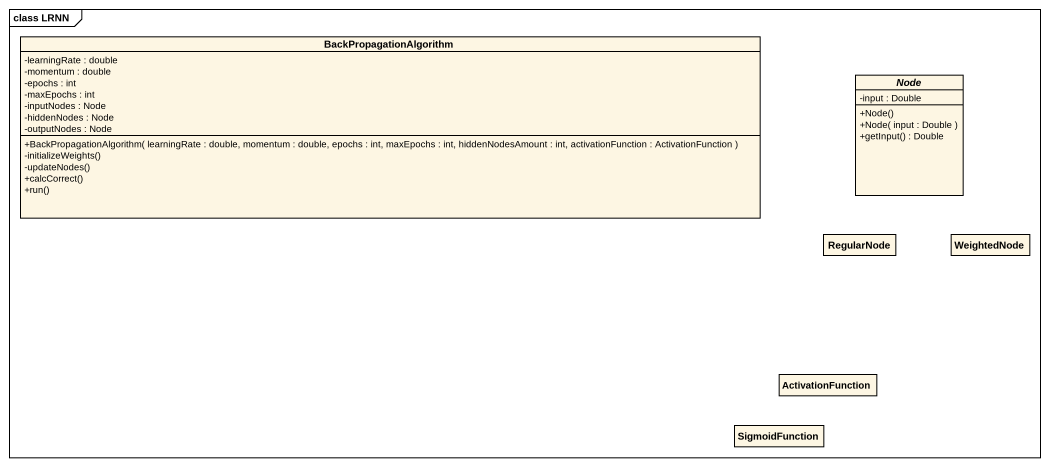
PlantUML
@startuml
mainframe class LRNN
hide circle
hide empty members
skinparam classAttributeIconSize 0
class BackPropagationAlgorithm {
  -learningRate : double
  -momentum : double
  -epochs : int
  -maxEpochs : int
  -inputNodes : Node
  -hiddenNodes : Node
  -outputNodes : Node
  +BackPropagationAlgorithm( learningRate : double, momentum : double, epochs : int, maxEpochs : int, hiddenNodesAmount : int, activationFunction : ActivationFunction )
  -initializeWeights()
  -updateNodes()
  +calcCorrect()
  +run()
}
abstract class "Node" as Node_ {
  -input : Double
  +Node()
  +Node( input : Double )
  +getInput() : Double
}
class RegularNode
class WeightedNode
class ActivationFunction
class SigmoidFunction
@enduml
